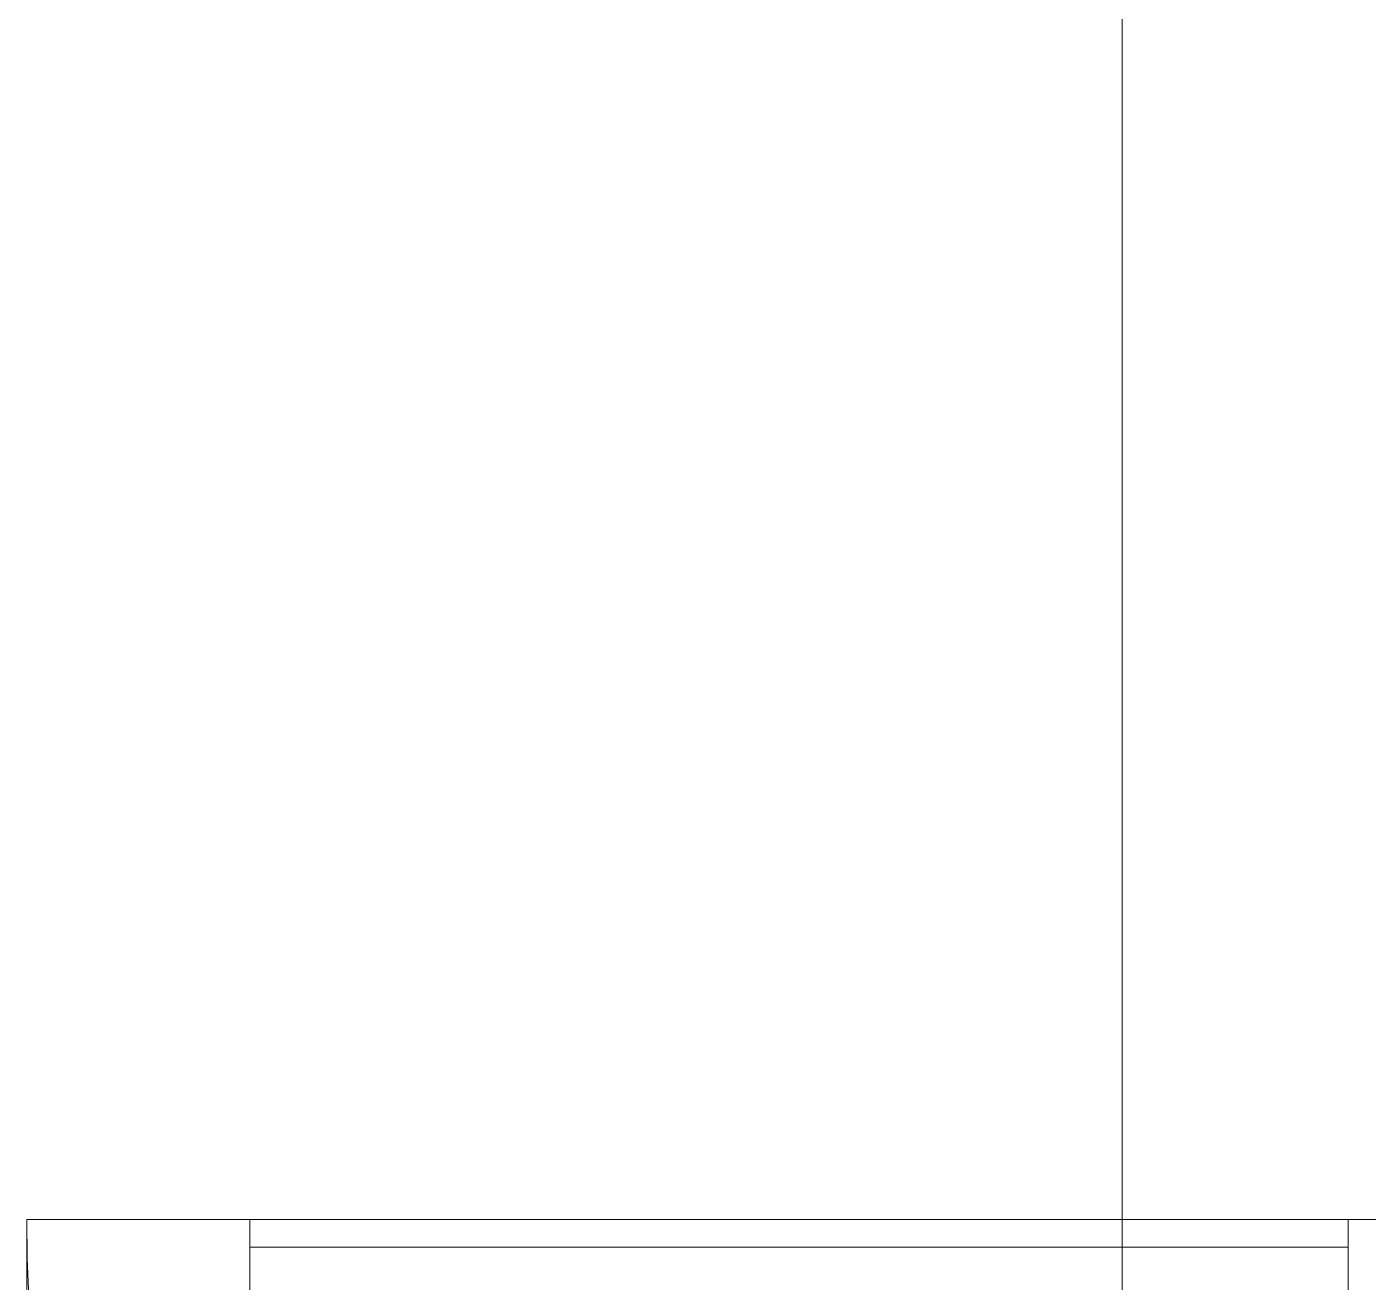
# Model space of a CAD drawing. Header units: millimetres. Extents: x -249154 to 415037, y -45458 to 354837.
# Drawn here: x 3381.8 to 3863, y 99835.7 to 100285.9 of the extents above; entities that cross this region are included whole.
import ezdxf

# ---------------------------------------------------------------- set-up
doc = ezdxf.new("R2010")
doc.units = ezdxf.units.MM
doc.linetypes.add('Осевая', pattern=[6350, 1270, -952.5, 3175, -952.5])
doc.layers.add('A-DETL-GENF', color=7, linetype='Continuous', lineweight=9)
doc.layers.add('Оси-2', color=7, linetype='Осевая', lineweight=9)
doc.layers.add('A-DOOR-1', color=7, linetype='Continuous', lineweight=5, true_color=0xc0c0c0)

# ---------------------------------------------------------------- blocks, each defined once
blk = doc.blocks.new('Дверь_Витражная_СКБ_2Ст - ВН-1_ ДВН_ДАО_Главный вход_1800 в свету 3-31912953-Объем проектирования 1 этажа')
at = {"layer": 'A-DETL-GENF'}
for p, q in [((-822, -554), (-822, -17)), ((-822, -17), (-822, -554)), ((-822, -80), (-777, -80)), ((-812, -474), (-812, -80)), ((-822, -474), (-777, -474)), ((-822, -554), (-777, -554)), ((-822, -554), (-777, -554))]:
    blk.add_line(p, q, dxfattribs=at)
at = {"layer": 'A-DOOR-1'}
blk.add_line((-822, -554), (-822, -17), dxfattribs=at)
blk.add_arc((-822, 0), 554, 270, 358.227, dxfattribs=at)
blk = doc.blocks.new('1floor')
at = {"layer": 'Оси-2'}
blk.add_line((3710, 3093.74), (3710, 22398.07), dxfattribs=at)
at = {"layer": 'A-DOOR-1', "rotation": 269.9999999999999}
blk.add_blockref('Дверь_Витражная_СКБ_2Ст - ВН-1_ ДВН_ДАО_Главный вход_1800 в свету 3-31912953-Объем проектирования 1 этажа', (3871.12, 19850.12), dxfattribs=at)

msp = doc.modelspace()

# ---------------------------------------------------------------- block references
msp.add_blockref('1floor', (64.7, 79186.05))

doc.saveas('drawing.dxf')
